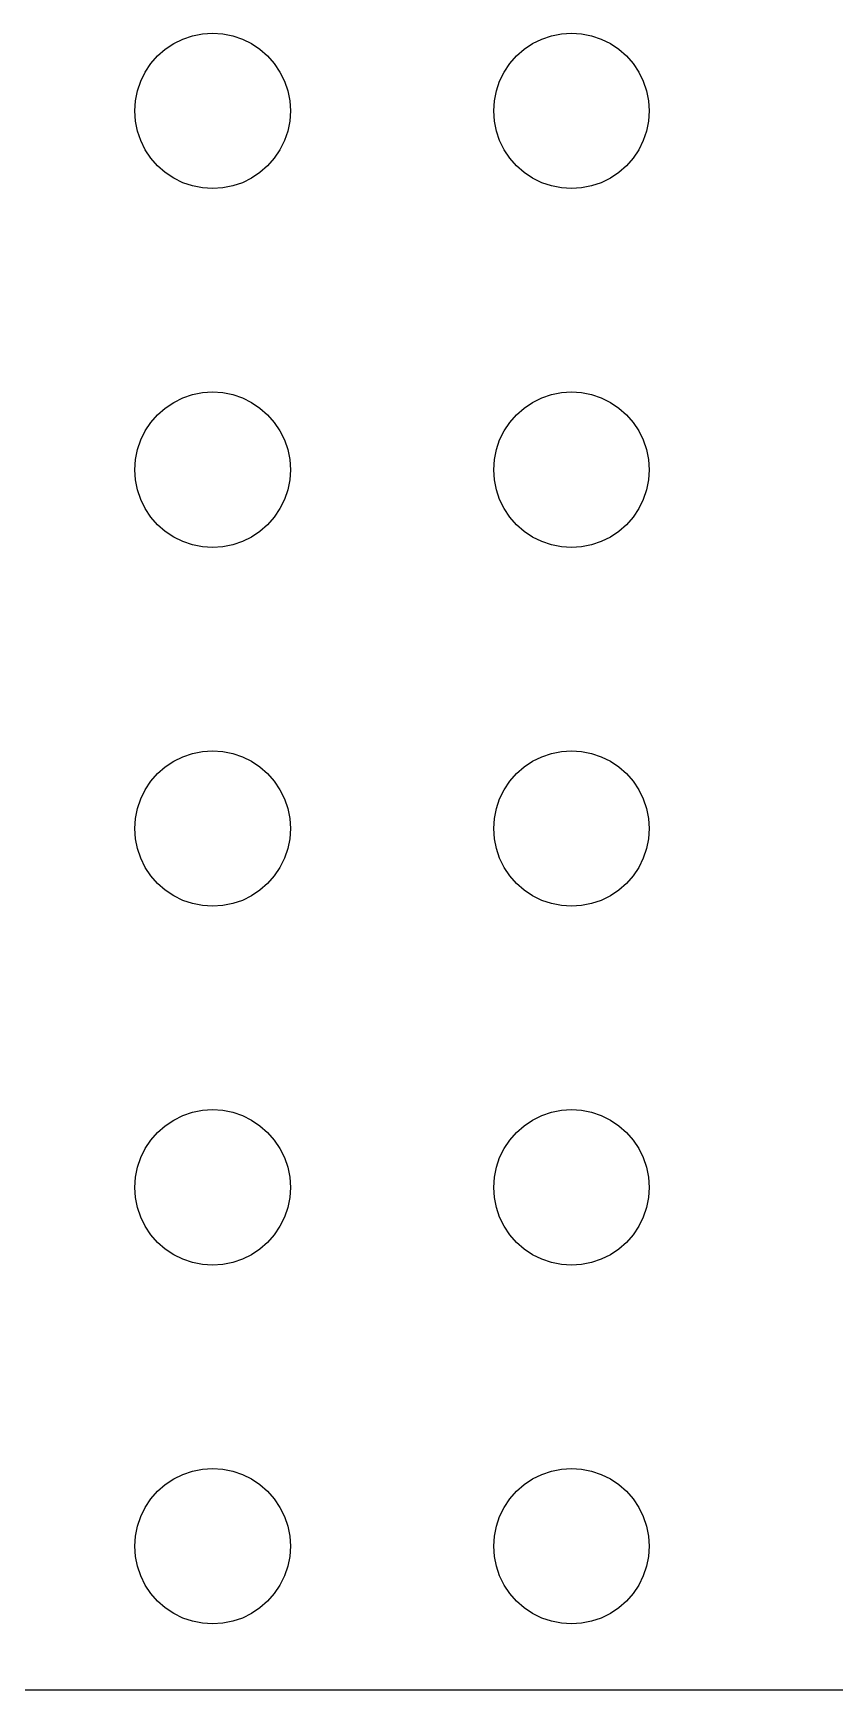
# Model space of a CAD drawing. Header units: metres. Extents: x -149 to 149, y -149 to 149.
# Drawn here: x 0 to 33.5, y -148.5 to -79.2 of the extents above; entities that cross this region are included whole.
import ezdxf

# ---------------------------------------------------------------- set-up
doc = ezdxf.new("R2010")
doc.units = ezdxf.units.M

msp = doc.modelspace()

# ---------------------------------------------------------------- linework, layer by layer
for p, q in [((5.875, -79.6854), (6.25627, -79.4974)), ((6.25627, -79.4974), (6.65883, -79.3607)), ((6.65883, -79.3607), (7.07578, -79.2778)), ((7.07578, -79.2778), (7.5, -79.25)), ((7.5, -79.25), (7.92421, -79.2778)), ((7.92421, -79.2778), (8.34116, -79.3607)), ((8.34116, -79.3607), (8.74371, -79.4974)), ((8.74371, -79.4974), (9.125, -79.6854)), ((20.875, -79.6854), (21.2563, -79.4974)), ((21.2563, -79.4974), (21.6588, -79.3607)), ((21.6588, -79.3607), (22.0758, -79.2778)), ((22.0758, -79.2778), (22.5, -79.25)), ((22.5, -79.25), (22.9242, -79.2778)), ((22.9242, -79.2778), (23.3412, -79.3607)), ((23.3412, -79.3607), (23.7437, -79.4974)), ((23.7437, -79.4974), (24.125, -79.6854)), ((4.9216, -80.5215), (5.20189, -80.2019)), ((5.20189, -80.2019), (5.52151, -79.9216)), ((5.52151, -79.9216), (5.875, -79.6854)), ((9.125, -79.6854), (9.47847, -79.9216)), ((9.47847, -79.9216), (9.7981, -80.2019)), ((9.7981, -80.2019), (10.0784, -80.5215)), ((19.9216, -80.5215), (20.2019, -80.2019)), ((20.2019, -80.2019), (20.5215, -79.9216)), ((20.5215, -79.9216), (20.875, -79.6854)), ((24.125, -79.6854), (24.4785, -79.9216)), ((24.4785, -79.9216), (24.7981, -80.2019)), ((24.7981, -80.2019), (25.0784, -80.5215)), ((4.49739, -81.2563), (4.68541, -80.875)), ((4.68541, -80.875), (4.9216, -80.5215)), ((10.0784, -80.5215), (10.3146, -80.875)), ((10.3146, -80.875), (10.5026, -81.2563)), ((19.4974, -81.2563), (19.6854, -80.875)), ((19.6854, -80.875), (19.9216, -80.5215)), ((25.0784, -80.5215), (25.3146, -80.875)), ((25.3146, -80.875), (25.5026, -81.2563)), ((4.2778, -82.0758), (4.36073, -81.6588)), ((4.36073, -81.6588), (4.49739, -81.2563)), ((10.5026, -81.2563), (10.6393, -81.6588)), ((10.6393, -81.6588), (10.7222, -82.0758)), ((19.2778, -82.0758), (19.3607, -81.6588)), ((19.3607, -81.6588), (19.4974, -81.2563)), ((25.5026, -81.2563), (25.6393, -81.6588)), ((25.6393, -81.6588), (25.7222, -82.0758)), ((4.25, -82.5), (4.2778, -82.0758)), ((10.7222, -82.0758), (10.75, -82.5)), ((19.25, -82.5), (19.2778, -82.0758)), ((25.7222, -82.0758), (25.75, -82.5)), ((4.2778, -82.9242), (4.25, -82.5)), ((4.36073, -83.3412), (4.2778, -82.9242)), ((10.7222, -82.9242), (10.6393, -83.3412)), ((10.75, -82.5), (10.7222, -82.9242)), ((19.2778, -82.9242), (19.25, -82.5)), ((19.3607, -83.3412), (19.2778, -82.9242)), ((25.7222, -82.9242), (25.6393, -83.3412)), ((25.75, -82.5), (25.7222, -82.9242)), ((4.49739, -83.7437), (4.36073, -83.3412)), ((4.68541, -84.125), (4.49739, -83.7437)), ((10.5026, -83.7437), (10.3146, -84.125)), ((10.6393, -83.3412), (10.5026, -83.7437)), ((19.4974, -83.7437), (19.3607, -83.3412)), ((19.6854, -84.125), (19.4974, -83.7437)), ((25.5026, -83.7437), (25.3146, -84.125)), ((25.6393, -83.3412), (25.5026, -83.7437)), ((4.9216, -84.4785), (4.68541, -84.125)), ((5.20189, -84.7981), (4.9216, -84.4785)), ((10.0784, -84.4785), (9.7981, -84.7981)), ((10.3146, -84.125), (10.0784, -84.4785)), ((19.9216, -84.4785), (19.6854, -84.125)), ((20.2019, -84.7981), (19.9216, -84.4785)), ((25.0784, -84.4785), (24.7981, -84.7981)), ((25.3146, -84.125), (25.0784, -84.4785)), ((5.52151, -85.0784), (5.20189, -84.7981)), ((5.875, -85.3146), (5.52151, -85.0784)), ((9.47847, -85.0784), (9.125, -85.3146)), ((9.7981, -84.7981), (9.47847, -85.0784)), ((20.5215, -85.0784), (20.2019, -84.7981)), ((20.875, -85.3146), (20.5215, -85.0784)), ((24.4785, -85.0784), (24.125, -85.3146)), ((24.7981, -84.7981), (24.4785, -85.0784)), ((6.25627, -85.5026), (5.875, -85.3146)), ((6.65883, -85.6393), (6.25627, -85.5026)), ((7.07578, -85.7222), (6.65883, -85.6393)), ((7.5, -85.75), (7.07578, -85.7222)), ((7.92421, -85.7222), (7.5, -85.75)), ((8.34116, -85.6393), (7.92421, -85.7222)), ((8.74371, -85.5026), (8.34116, -85.6393)), ((9.125, -85.3146), (8.74371, -85.5026)), ((21.2563, -85.5026), (20.875, -85.3146)), ((21.6588, -85.6393), (21.2563, -85.5026)), ((22.0758, -85.7222), (21.6588, -85.6393)), ((22.5, -85.75), (22.0758, -85.7222)), ((22.9242, -85.7222), (22.5, -85.75)), ((23.3412, -85.6393), (22.9242, -85.7222)), ((23.7437, -85.5026), (23.3412, -85.6393)), ((24.125, -85.3146), (23.7437, -85.5026)), ((5.52151, -94.9216), (5.875, -94.6854)), ((5.875, -94.6854), (6.25627, -94.4974)), ((6.25627, -94.4974), (6.65883, -94.3607)), ((6.65883, -94.3607), (7.07578, -94.2778)), ((7.07578, -94.2778), (7.5, -94.25)), ((7.5, -94.25), (7.92421, -94.2778)), ((7.92421, -94.2778), (8.34116, -94.3607)), ((8.34116, -94.3607), (8.74371, -94.4974)), ((8.74371, -94.4974), (9.125, -94.6854)), ((9.125, -94.6854), (9.47847, -94.9216)), ((20.5215, -94.9216), (20.875, -94.6854)), ((20.875, -94.6854), (21.2563, -94.4974)), ((21.2563, -94.4974), (21.6588, -94.3607)), ((21.6588, -94.3607), (22.0758, -94.2778)), ((22.0758, -94.2778), (22.5, -94.25)), ((22.5, -94.25), (22.9242, -94.2778)), ((22.9242, -94.2778), (23.3412, -94.3607)), ((23.3412, -94.3607), (23.7437, -94.4974)), ((23.7437, -94.4974), (24.125, -94.6854)), ((24.125, -94.6854), (24.4785, -94.9216)), ((4.68541, -95.875), (4.9216, -95.5215)), ((4.9216, -95.5215), (5.20189, -95.2019)), ((5.20189, -95.2019), (5.52151, -94.9216)), ((9.47847, -94.9216), (9.7981, -95.2019)), ((9.7981, -95.2019), (10.0784, -95.5215)), ((10.0784, -95.5215), (10.3146, -95.875)), ((19.6854, -95.875), (19.9216, -95.5215)), ((19.9216, -95.5215), (20.2019, -95.2019)), ((20.2019, -95.2019), (20.5215, -94.9216)), ((24.4785, -94.9216), (24.7981, -95.2019)), ((24.7981, -95.2019), (25.0784, -95.5215)), ((25.0784, -95.5215), (25.3146, -95.875)), ((4.36073, -96.6588), (4.49739, -96.2563)), ((4.49739, -96.2563), (4.68541, -95.875)), ((10.3146, -95.875), (10.5026, -96.2563)), ((10.5026, -96.2563), (10.6393, -96.6588)), ((19.3607, -96.6588), (19.4974, -96.2563)), ((19.4974, -96.2563), (19.6854, -95.875)), ((25.3146, -95.875), (25.5026, -96.2563)), ((25.5026, -96.2563), (25.6393, -96.6588)), ((4.2778, -97.0758), (4.36073, -96.6588)), ((10.6393, -96.6588), (10.7222, -97.0758)), ((19.2778, -97.0758), (19.3607, -96.6588)), ((25.6393, -96.6588), (25.7222, -97.0758)), ((4.25, -97.5), (4.2778, -97.0758)), ((4.2778, -97.9242), (4.25, -97.5)), ((10.7222, -97.0758), (10.75, -97.5)), ((10.75, -97.5), (10.7222, -97.9242)), ((19.25, -97.5), (19.2778, -97.0758)), ((19.2778, -97.9242), (19.25, -97.5)), ((25.7222, -97.0758), (25.75, -97.5)), ((25.75, -97.5), (25.7222, -97.9242)), ((4.36073, -98.3412), (4.2778, -97.9242)), ((4.49739, -98.7437), (4.36073, -98.3412)), ((10.6393, -98.3412), (10.5026, -98.7437)), ((10.7222, -97.9242), (10.6393, -98.3412)), ((19.3607, -98.3412), (19.2778, -97.9242)), ((19.4974, -98.7437), (19.3607, -98.3412)), ((25.6393, -98.3412), (25.5026, -98.7437)), ((25.7222, -97.9242), (25.6393, -98.3412)), ((4.68541, -99.125), (4.49739, -98.7437)), ((10.5026, -98.7437), (10.3146, -99.125)), ((19.6854, -99.125), (19.4974, -98.7437)), ((25.5026, -98.7437), (25.3146, -99.125)), ((4.9216, -99.4785), (4.68541, -99.125)), ((5.20189, -99.7981), (4.9216, -99.4785)), ((10.0784, -99.4785), (9.7981, -99.7981)), ((10.3146, -99.125), (10.0784, -99.4785)), ((19.9216, -99.4785), (19.6854, -99.125)), ((20.2019, -99.7981), (19.9216, -99.4785)), ((25.0784, -99.4785), (24.7981, -99.7981)), ((25.3146, -99.125), (25.0784, -99.4785)), ((5.52151, -100.078), (5.20189, -99.7981)), ((5.875, -100.315), (5.52151, -100.078)), ((6.25627, -100.503), (5.875, -100.315)), ((9.125, -100.315), (8.74371, -100.503)), ((9.47847, -100.078), (9.125, -100.315)), ((9.7981, -99.7981), (9.47847, -100.078)), ((20.5215, -100.078), (20.2019, -99.7981)), ((20.875, -100.315), (20.5215, -100.078)), ((21.2563, -100.503), (20.875, -100.315)), ((24.125, -100.315), (23.7437, -100.503)), ((24.4785, -100.078), (24.125, -100.315)), ((24.7981, -99.7981), (24.4785, -100.078)), ((6.65883, -100.639), (6.25627, -100.503)), ((7.07578, -100.722), (6.65883, -100.639)), ((7.5, -100.75), (7.07578, -100.722)), ((7.92421, -100.722), (7.5, -100.75)), ((8.34116, -100.639), (7.92421, -100.722)), ((8.74371, -100.503), (8.34116, -100.639)), ((21.6588, -100.639), (21.2563, -100.503)), ((22.0758, -100.722), (21.6588, -100.639)), ((22.5, -100.75), (22.0758, -100.722)), ((22.9242, -100.722), (22.5, -100.75)), ((23.3412, -100.639), (22.9242, -100.722)), ((23.7437, -100.503), (23.3412, -100.639)), ((6.25627, -109.497), (6.65883, -109.361)), ((6.65883, -109.361), (7.07578, -109.278)), ((7.07578, -109.278), (7.5, -109.25)), ((7.5, -109.25), (7.92421, -109.278)), ((7.92421, -109.278), (8.34116, -109.361)), ((8.34116, -109.361), (8.74371, -109.497)), ((21.2563, -109.497), (21.6588, -109.361)), ((21.6588, -109.361), (22.0758, -109.278)), ((22.0758, -109.278), (22.5, -109.25)), ((22.5, -109.25), (22.9242, -109.278)), ((22.9242, -109.278), (23.3412, -109.361)), ((23.3412, -109.361), (23.7437, -109.497)), ((5.20189, -110.202), (5.52151, -109.922)), ((5.52151, -109.922), (5.875, -109.685)), ((5.875, -109.685), (6.25627, -109.497)), ((8.74371, -109.497), (9.125, -109.685)), ((9.125, -109.685), (9.47847, -109.922)), ((9.47847, -109.922), (9.7981, -110.202)), ((20.2019, -110.202), (20.5215, -109.922)), ((20.5215, -109.922), (20.875, -109.685)), ((20.875, -109.685), (21.2563, -109.497)), ((23.7437, -109.497), (24.125, -109.685)), ((24.125, -109.685), (24.4785, -109.922)), ((24.4785, -109.922), (24.7981, -110.202)), ((4.68541, -110.875), (4.9216, -110.522)), ((4.9216, -110.522), (5.20189, -110.202)), ((9.7981, -110.202), (10.0784, -110.522)), ((10.0784, -110.522), (10.3146, -110.875)), ((19.6854, -110.875), (19.9216, -110.522)), ((19.9216, -110.522), (20.2019, -110.202)), ((24.7981, -110.202), (25.0784, -110.522)), ((25.0784, -110.522), (25.3146, -110.875)), ((4.36073, -111.659), (4.49739, -111.256)), ((4.49739, -111.256), (4.68541, -110.875)), ((10.3146, -110.875), (10.5026, -111.256)), ((10.5026, -111.256), (10.6393, -111.659)), ((19.3607, -111.659), (19.4974, -111.256)), ((19.4974, -111.256), (19.6854, -110.875)), ((25.3146, -110.875), (25.5026, -111.256)), ((25.5026, -111.256), (25.6393, -111.659)), ((4.25, -112.5), (4.2778, -112.076)), ((4.2778, -112.076), (4.36073, -111.659)), ((10.6393, -111.659), (10.7222, -112.076)), ((10.7222, -112.076), (10.75, -112.5)), ((19.25, -112.5), (19.2778, -112.076)), ((19.2778, -112.076), (19.3607, -111.659)), ((25.6393, -111.659), (25.7222, -112.076)), ((25.7222, -112.076), (25.75, -112.5)), ((4.2778, -112.924), (4.25, -112.5)), ((10.75, -112.5), (10.7222, -112.924)), ((19.2778, -112.924), (19.25, -112.5)), ((25.75, -112.5), (25.7222, -112.924)), ((4.36073, -113.341), (4.2778, -112.924)), ((4.49739, -113.744), (4.36073, -113.341)), ((10.6393, -113.341), (10.5026, -113.744)), ((10.7222, -112.924), (10.6393, -113.341)), ((19.3607, -113.341), (19.2778, -112.924)), ((19.4974, -113.744), (19.3607, -113.341)), ((25.6393, -113.341), (25.5026, -113.744)), ((25.7222, -112.924), (25.6393, -113.341)), ((4.68541, -114.125), (4.49739, -113.744)), ((4.9216, -114.478), (4.68541, -114.125)), ((10.3146, -114.125), (10.0784, -114.478)), ((10.5026, -113.744), (10.3146, -114.125)), ((19.6854, -114.125), (19.4974, -113.744)), ((19.9216, -114.478), (19.6854, -114.125)), ((25.3146, -114.125), (25.0784, -114.478)), ((25.5026, -113.744), (25.3146, -114.125)), ((5.20189, -114.798), (4.9216, -114.478)), ((5.52151, -115.078), (5.20189, -114.798)), ((9.7981, -114.798), (9.47847, -115.078)), ((10.0784, -114.478), (9.7981, -114.798)), ((20.2019, -114.798), (19.9216, -114.478)), ((20.5215, -115.078), (20.2019, -114.798)), ((24.7981, -114.798), (24.4785, -115.078)), ((25.0784, -114.478), (24.7981, -114.798)), ((5.875, -115.315), (5.52151, -115.078)), ((6.25627, -115.503), (5.875, -115.315)), ((6.65883, -115.639), (6.25627, -115.503)), ((7.07578, -115.722), (6.65883, -115.639)), ((8.34116, -115.639), (7.92421, -115.722)), ((8.74371, -115.503), (8.34116, -115.639)), ((9.125, -115.315), (8.74371, -115.503)), ((9.47847, -115.078), (9.125, -115.315)), ((20.875, -115.315), (20.5215, -115.078)), ((21.2563, -115.503), (20.875, -115.315)), ((21.6588, -115.639), (21.2563, -115.503)), ((22.0758, -115.722), (21.6588, -115.639)), ((23.3412, -115.639), (22.9242, -115.722)), ((23.7437, -115.503), (23.3412, -115.639)), ((24.125, -115.315), (23.7437, -115.503)), ((24.4785, -115.078), (24.125, -115.315)), ((7.5, -115.75), (7.07578, -115.722)), ((7.92421, -115.722), (7.5, -115.75)), ((22.5, -115.75), (22.0758, -115.722)), ((22.9242, -115.722), (22.5, -115.75)), ((5.875, -124.685), (6.25627, -124.497)), ((6.25627, -124.497), (6.65883, -124.361)), ((6.65883, -124.361), (7.07578, -124.278)), ((7.07578, -124.278), (7.5, -124.25)), ((7.5, -124.25), (7.92421, -124.278)), ((7.92421, -124.278), (8.34116, -124.361)), ((8.34116, -124.361), (8.74371, -124.497)), ((8.74371, -124.497), (9.125, -124.685)), ((20.875, -124.685), (21.2563, -124.497)), ((21.2563, -124.497), (21.6588, -124.361)), ((21.6588, -124.361), (22.0758, -124.278)), ((22.0758, -124.278), (22.5, -124.25)), ((22.5, -124.25), (22.9242, -124.278)), ((22.9242, -124.278), (23.3412, -124.361)), ((23.3412, -124.361), (23.7437, -124.497)), ((23.7437, -124.497), (24.125, -124.685)), ((4.9216, -125.522), (5.20189, -125.202)), ((5.20189, -125.202), (5.52151, -124.922)), ((5.52151, -124.922), (5.875, -124.685)), ((9.125, -124.685), (9.47847, -124.922)), ((9.47847, -124.922), (9.7981, -125.202)), ((9.7981, -125.202), (10.0784, -125.522)), ((19.9216, -125.522), (20.2019, -125.202)), ((20.2019, -125.202), (20.5215, -124.922)), ((20.5215, -124.922), (20.875, -124.685)), ((24.125, -124.685), (24.4785, -124.922)), ((24.4785, -124.922), (24.7981, -125.202)), ((24.7981, -125.202), (25.0784, -125.522)), ((4.49739, -126.256), (4.68541, -125.875)), ((4.68541, -125.875), (4.9216, -125.522)), ((10.0784, -125.522), (10.3146, -125.875)), ((10.3146, -125.875), (10.5026, -126.256)), ((19.4974, -126.256), (19.6854, -125.875)), ((19.6854, -125.875), (19.9216, -125.522)), ((25.0784, -125.522), (25.3146, -125.875)), ((25.3146, -125.875), (25.5026, -126.256)), ((4.2778, -127.076), (4.36073, -126.659)), ((4.36073, -126.659), (4.49739, -126.256)), ((10.5026, -126.256), (10.6393, -126.659)), ((10.6393, -126.659), (10.7222, -127.076)), ((19.2778, -127.076), (19.3607, -126.659)), ((19.3607, -126.659), (19.4974, -126.256)), ((25.5026, -126.256), (25.6393, -126.659)), ((25.6393, -126.659), (25.7222, -127.076)), ((4.25, -127.5), (4.2778, -127.076)), ((10.7222, -127.076), (10.75, -127.5)), ((19.25, -127.5), (19.2778, -127.076)), ((25.7222, -127.076), (25.75, -127.5)), ((4.2778, -127.924), (4.25, -127.5)), ((4.36073, -128.341), (4.2778, -127.924)), ((10.7222, -127.924), (10.6393, -128.341)), ((10.75, -127.5), (10.7222, -127.924)), ((19.2778, -127.924), (19.25, -127.5)), ((19.3607, -128.341), (19.2778, -127.924)), ((25.7222, -127.924), (25.6393, -128.341)), ((25.75, -127.5), (25.7222, -127.924)), ((4.49739, -128.744), (4.36073, -128.341)), ((4.68541, -129.125), (4.49739, -128.744)), ((10.5026, -128.744), (10.3146, -129.125)), ((10.6393, -128.341), (10.5026, -128.744)), ((19.4974, -128.744), (19.3607, -128.341)), ((19.6854, -129.125), (19.4974, -128.744)), ((25.5026, -128.744), (25.3146, -129.125)), ((25.6393, -128.341), (25.5026, -128.744)), ((4.9216, -129.478), (4.68541, -129.125)), ((5.20189, -129.798), (4.9216, -129.478)), ((10.0784, -129.478), (9.7981, -129.798)), ((10.3146, -129.125), (10.0784, -129.478)), ((19.9216, -129.478), (19.6854, -129.125)), ((20.2019, -129.798), (19.9216, -129.478)), ((25.0784, -129.478), (24.7981, -129.798)), ((25.3146, -129.125), (25.0784, -129.478)), ((5.52151, -130.078), (5.20189, -129.798)), ((5.875, -130.315), (5.52151, -130.078)), ((9.47847, -130.078), (9.125, -130.315)), ((9.7981, -129.798), (9.47847, -130.078)), ((20.5215, -130.078), (20.2019, -129.798)), ((20.875, -130.315), (20.5215, -130.078)), ((24.4785, -130.078), (24.125, -130.315)), ((24.7981, -129.798), (24.4785, -130.078)), ((6.25627, -130.503), (5.875, -130.315)), ((6.65883, -130.639), (6.25627, -130.503)), ((7.07578, -130.722), (6.65883, -130.639)), ((7.5, -130.75), (7.07578, -130.722)), ((7.92421, -130.722), (7.5, -130.75)), ((8.34116, -130.639), (7.92421, -130.722)), ((8.74371, -130.503), (8.34116, -130.639)), ((9.125, -130.315), (8.74371, -130.503)), ((21.2563, -130.503), (20.875, -130.315)), ((21.6588, -130.639), (21.2563, -130.503)), ((22.0758, -130.722), (21.6588, -130.639)), ((22.5, -130.75), (22.0758, -130.722)), ((22.9242, -130.722), (22.5, -130.75)), ((23.3412, -130.639), (22.9242, -130.722)), ((23.7437, -130.503), (23.3412, -130.639)), ((24.125, -130.315), (23.7437, -130.503)), ((5.52151, -139.922), (5.875, -139.685)), ((5.875, -139.685), (6.25627, -139.497)), ((6.25627, -139.497), (6.65883, -139.361)), ((6.65883, -139.361), (7.07578, -139.278)), ((7.07578, -139.278), (7.5, -139.25)), ((7.5, -139.25), (7.92421, -139.278)), ((7.92421, -139.278), (8.34116, -139.361)), ((8.34116, -139.361), (8.74371, -139.497)), ((8.74371, -139.497), (9.125, -139.685)), ((9.125, -139.685), (9.47847, -139.922)), ((20.5215, -139.922), (20.875, -139.685)), ((20.875, -139.685), (21.2563, -139.497)), ((21.2563, -139.497), (21.6588, -139.361)), ((21.6588, -139.361), (22.0758, -139.278)), ((22.0758, -139.278), (22.5, -139.25)), ((22.5, -139.25), (22.9242, -139.278)), ((22.9242, -139.278), (23.3412, -139.361)), ((23.3412, -139.361), (23.7437, -139.497)), ((23.7437, -139.497), (24.125, -139.685)), ((24.125, -139.685), (24.4785, -139.922)), ((4.68541, -140.875), (4.9216, -140.522)), ((4.9216, -140.522), (5.20189, -140.202)), ((5.20189, -140.202), (5.52151, -139.922)), ((9.47847, -139.922), (9.7981, -140.202)), ((9.7981, -140.202), (10.0784, -140.522)), ((10.0784, -140.522), (10.3146, -140.875)), ((19.6854, -140.875), (19.9216, -140.522)), ((19.9216, -140.522), (20.2019, -140.202)), ((20.2019, -140.202), (20.5215, -139.922)), ((24.4785, -139.922), (24.7981, -140.202)), ((24.7981, -140.202), (25.0784, -140.522)), ((25.0784, -140.522), (25.3146, -140.875)), ((4.36073, -141.659), (4.49739, -141.256)), ((4.49739, -141.256), (4.68541, -140.875)), ((10.3146, -140.875), (10.5026, -141.256)), ((10.5026, -141.256), (10.6393, -141.659)), ((19.3607, -141.659), (19.4974, -141.256)), ((19.4974, -141.256), (19.6854, -140.875)), ((25.3146, -140.875), (25.5026, -141.256)), ((25.5026, -141.256), (25.6393, -141.659)), ((4.2778, -142.076), (4.36073, -141.659)), ((10.6393, -141.659), (10.7222, -142.076)), ((19.2778, -142.076), (19.3607, -141.659)), ((25.6393, -141.659), (25.7222, -142.076)), ((4.25, -142.5), (4.2778, -142.076)), ((4.2778, -142.924), (4.25, -142.5)), ((10.7222, -142.076), (10.75, -142.5)), ((10.75, -142.5), (10.7222, -142.924)), ((19.25, -142.5), (19.2778, -142.076)), ((19.2778, -142.924), (19.25, -142.5)), ((25.7222, -142.076), (25.75, -142.5)), ((25.75, -142.5), (25.7222, -142.924)), ((4.36073, -143.341), (4.2778, -142.924)), ((4.49739, -143.744), (4.36073, -143.341)), ((10.6393, -143.341), (10.5026, -143.744)), ((10.7222, -142.924), (10.6393, -143.341)), ((19.3607, -143.341), (19.2778, -142.924)), ((19.4974, -143.744), (19.3607, -143.341)), ((25.6393, -143.341), (25.5026, -143.744)), ((25.7222, -142.924), (25.6393, -143.341)), ((4.68541, -144.125), (4.49739, -143.744)), ((10.5026, -143.744), (10.3146, -144.125)), ((19.6854, -144.125), (19.4974, -143.744)), ((25.5026, -143.744), (25.3146, -144.125)), ((4.9216, -144.478), (4.68541, -144.125)), ((5.20189, -144.798), (4.9216, -144.478)), ((10.0784, -144.478), (9.7981, -144.798)), ((10.3146, -144.125), (10.0784, -144.478)), ((19.9216, -144.478), (19.6854, -144.125)), ((20.2019, -144.798), (19.9216, -144.478)), ((25.0784, -144.478), (24.7981, -144.798)), ((25.3146, -144.125), (25.0784, -144.478)), ((5.52151, -145.078), (5.20189, -144.798)), ((5.875, -145.315), (5.52151, -145.078)), ((6.25627, -145.503), (5.875, -145.315)), ((9.125, -145.315), (8.74371, -145.503)), ((9.47847, -145.078), (9.125, -145.315)), ((9.7981, -144.798), (9.47847, -145.078)), ((20.5215, -145.078), (20.2019, -144.798)), ((20.875, -145.315), (20.5215, -145.078)), ((21.2563, -145.503), (20.875, -145.315)), ((24.125, -145.315), (23.7437, -145.503)), ((24.4785, -145.078), (24.125, -145.315)), ((24.7981, -144.798), (24.4785, -145.078)), ((6.65883, -145.639), (6.25627, -145.503)), ((7.07578, -145.722), (6.65883, -145.639)), ((7.5, -145.75), (7.07578, -145.722)), ((7.92421, -145.722), (7.5, -145.75)), ((8.34116, -145.639), (7.92421, -145.722)), ((8.74371, -145.503), (8.34116, -145.639)), ((21.6588, -145.639), (21.2563, -145.503)), ((22.0758, -145.722), (21.6588, -145.639)), ((22.5, -145.75), (22.0758, -145.722)), ((22.9242, -145.722), (22.5, -145.75)), ((23.3412, -145.639), (22.9242, -145.722)), ((23.7437, -145.503), (23.3412, -145.639)), ((-143.505, -148.505), (143.505, -148.505))]:
    msp.add_line(p, q)

doc.saveas('drawing.dxf')
